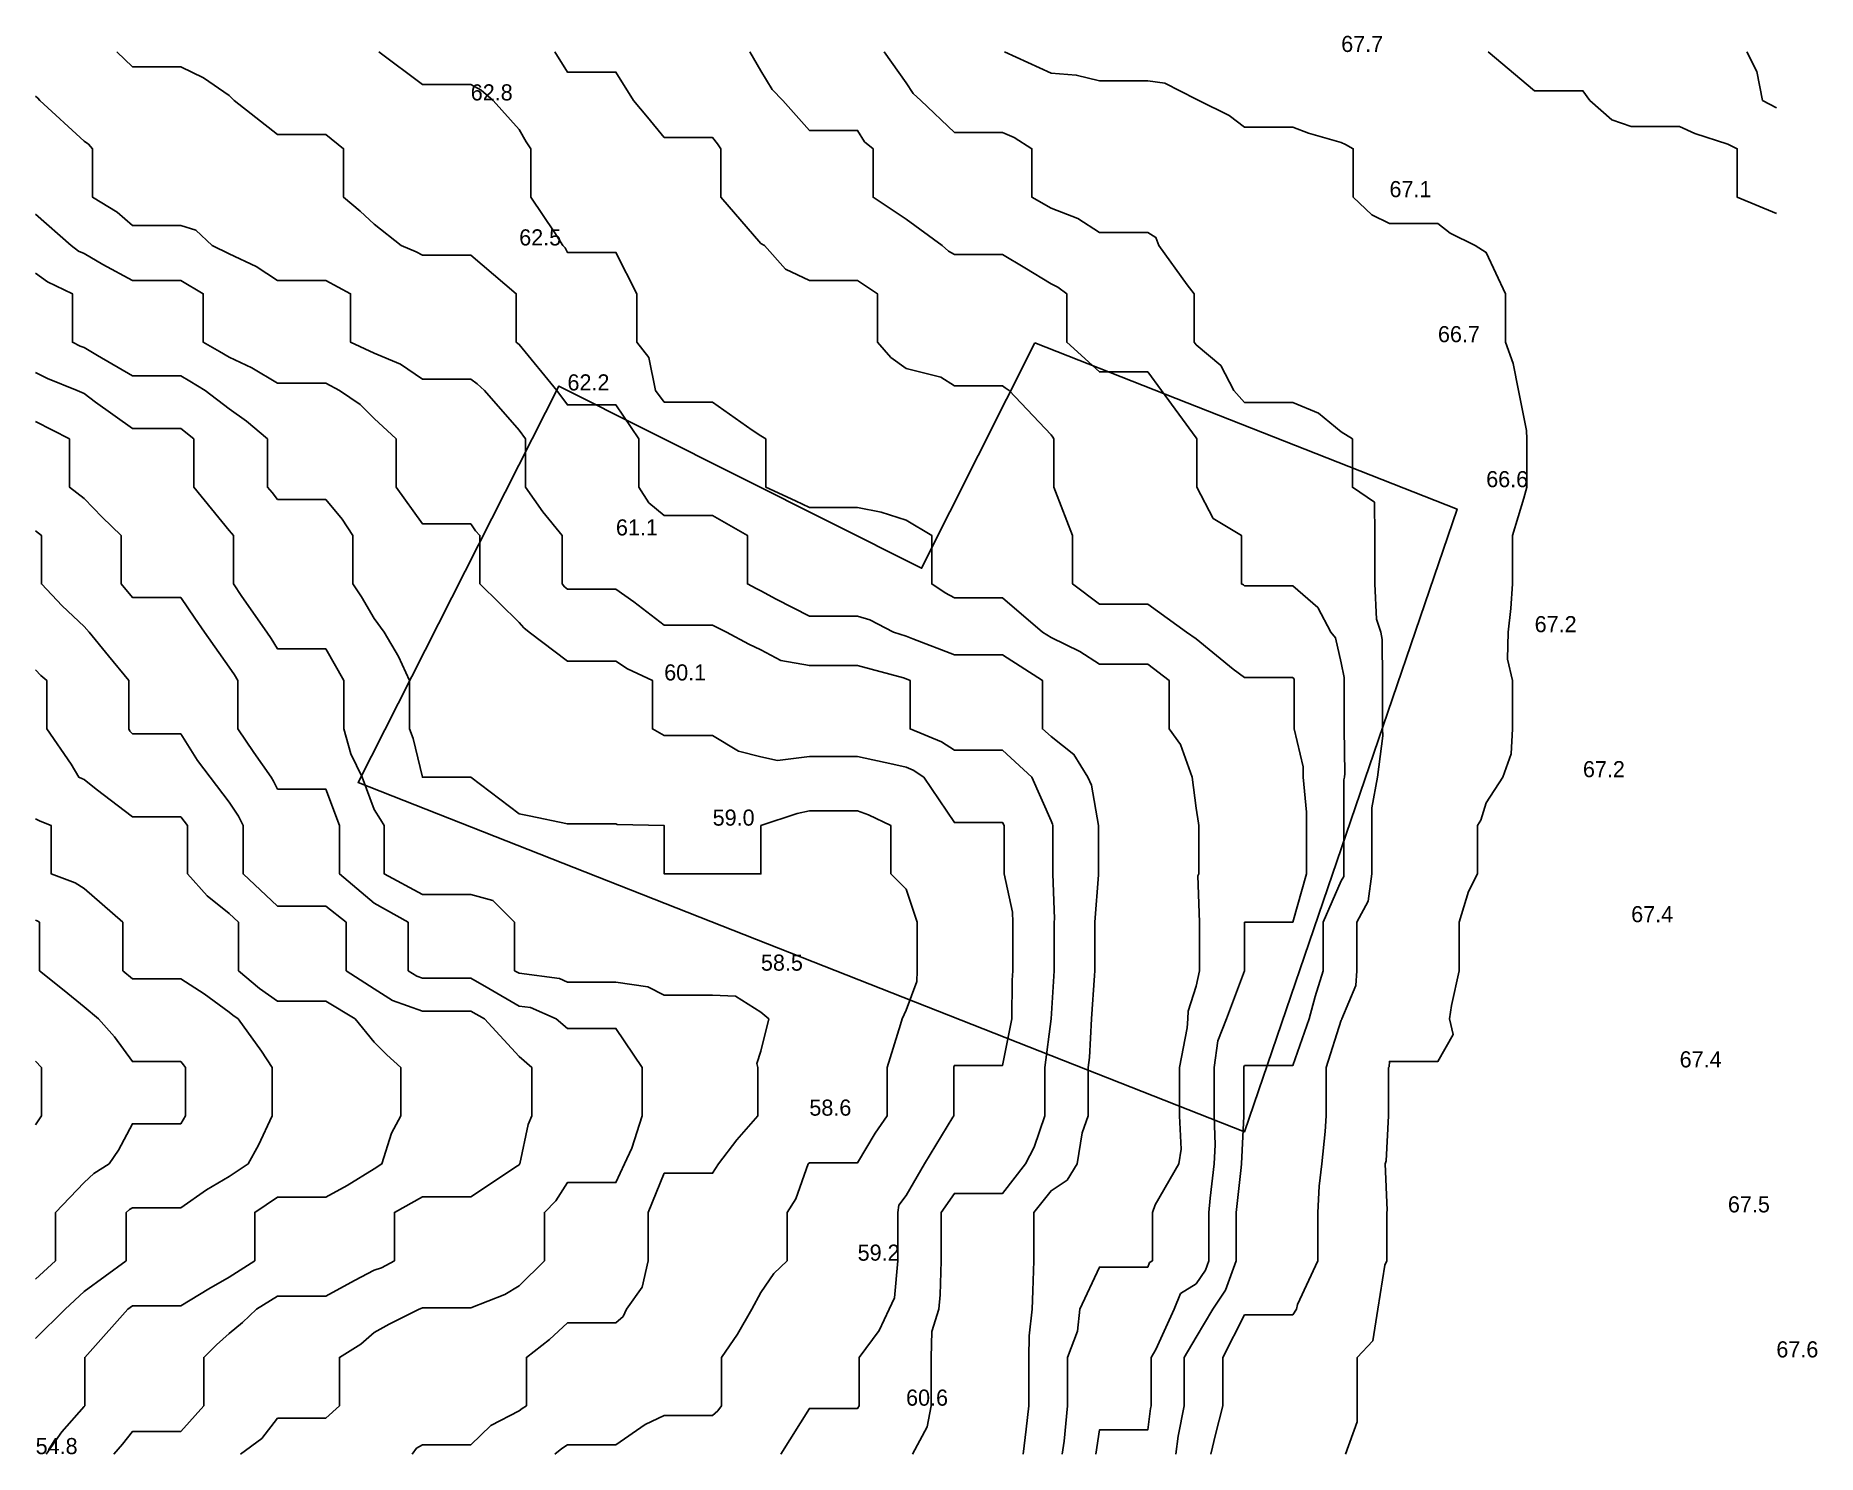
# Model space of a CAD drawing. Extents: x 0 to 111, y 0 to 88.
import ezdxf

# ---------------------------------------------------------------- set-up
doc = ezdxf.new("R2010")
doc.units = 0
for name, color, linetype in [('CONTOURS_MAJEURES', 3, 'CONTINUOUS'), ('CONTOURS_MINEURES', 8, 'CONTINUOUS'), ('PARCELLE', 4, 'CONTINUOUS'), ('POINTS_COTES', 7, 'CONTINUOUS')]:
    doc.layers.add(name, color=color, linetype=linetype)

msp = doc.modelspace()

# ---------------------------------------------------------------- linework, layer by layer
at = {"layer": 'CONTOURS_MAJEURES'}
for points in [[(44.307, 87.004), (44.998, 85.84), (45.686, 84.685), (46.358, 83.997), (48.004, 82.135), (49.866, 82.135), (50.999, 82.135), (51.433, 81.434), (51.955, 81.001), (51.955, 78.951), (51.955, 77.995), (54.005, 76.633), (56.251, 74.999), (56.637, 74.636), (57, 74.437), (57.561, 74.437), (59.995, 74.437), (61.382, 73.617), (63.001, 72.611), (63.416, 72.419), (63.976, 72.004), (63.976, 71.025), (63.976, 68.997), (65.996, 67.148), (67.147, 67.148), (69.001, 67.148), (69.844, 66.001), (71.996, 63.059), (72.05, 62.995), (72.05, 62.941), (72.05, 59.999), (73.057, 58.061), (74.814, 57.003), (74.814, 54.184), (74.814, 53.997), (74.937, 53.931), (75.002, 53.886), (75.113, 53.886), (77.997, 53.886), (79.545, 52.543), (80.366, 51.001), (80.643, 50.642), (81.003, 49.095), (81.192, 48.194), (81.193, 48.005), (81.193, 47.814), (81.193, 44.999), (81.237, 42.237), (81.208, 42.003), (81.175, 41.83), (81.175, 38.996), (81.175, 36.173), (81.175, 36.001), (81.156, 35.848), (81.003, 35.567), (79.888, 33.005), (79.888, 31.114), (79.888, 29.998), (79.391, 28.392), (79.019, 27.003), (77.997, 24.109), (77.884, 24.109), (75.002, 24.109), (74.97, 24.029), (74.965, 23.996), (74.965, 21.037), (74.965, 21), (74.967, 20.965), (74.817, 18.005), (74.792, 17.794), (74.49, 14.998), (74.49, 14.487), (74.49, 12.002), (73.833, 10.166), (73.047, 8.996), (71.996, 7.254), (71.258, 6), (71.258, 3.743), (71.258, 3.004), (70.884, 1.115), (70.74, -0.002)], [(-0.003, 76.931), (2.195, 74.999), (2.656, 74.654), (3.003, 74.49), (4.175, 73.827), (5.998, 72.826), (6.823, 72.826), (9.003, 72.826), (10.401, 72.004), (10.401, 70.6), (10.401, 68.997), (11.41, 68.409), (11.998, 68.057), (13.401, 67.399), (15.004, 66.447), (17.553, 66.447), (17.999, 66.447), (18.841, 66.001), (20.125, 65.121), (21.005, 64.255), (22.371, 62.995), (22.371, 61.365), (22.371, 59.999), (24, 57.734), (24.731, 57.734), (26.995, 57.734), (27.293, 57.3), (27.562, 57.003), (27.562, 54.564), (27.562, 53.997), (30.001, 51.611), (30.28, 51.28), (30.623, 51.001), (32.996, 49.204), (34.8, 49.204), (36.002, 49.204), (36.725, 48.728), (38.269, 48.005), (38.269, 45.73), (38.269, 44.999), (38.997, 44.584), (41.587, 44.584), (42.003, 44.584), (43.616, 43.616), (44.998, 43.266), (46.029, 43.031), (48.004, 43.283), (49.719, 43.283), (50.999, 43.283), (53.188, 42.817), (54.005, 42.622), (54.445, 42.444), (55.106, 42.003), (57, 39.192), (57.195, 39.192), (59.995, 39.192), (60.086, 38.996), (60.086, 36.091), (60.086, 36.001), (60.616, 33.624), (60.637, 33.005), (60.637, 32.363), (60.637, 29.998), (60.596, 29.399), (60.576, 27.003), (59.995, 24.116), (57.119, 24.116), (57, 24.116), (56.968, 24.027), (56.96, 23.996), (56.96, 21.04), (56.96, 21), (56.909, 20.91), (55.146, 18.005), (54.005, 16.041), (53.564, 15.439), (53.499, 14.998), (53.499, 14.494), (53.499, 12.002), (53.294, 9.706), (52.949, 8.996), (52.335, 7.664), (51.096, 6), (51.096, 3.101), (51.096, 3.004), (50.999, 2.833), (48.175, 2.833), (48.004, 2.833), (46.232, -0.002)], [(-0.003, 48.664), (0.315, 48.322), (0.686, 48.005), (0.686, 45.688), (0.686, 44.999), (2.201, 42.802), (2.686, 42.003), (2.898, 41.898), (3.003, 41.855), (3.751, 41.251), (5.998, 39.535), (6.536, 39.535), (9.003, 39.535), (9.426, 38.996), (9.426, 36.424), (9.426, 36.001), (10.632, 34.634), (11.998, 33.544), (12.578, 33.005), (12.578, 30.578), (12.578, 29.998), (13.892, 28.889), (15.004, 28.105), (16.106, 28.105), (17.999, 28.105), (19.831, 27.003), (21.005, 25.557), (21.79, 24.784), (22.656, 23.996), (22.656, 22.345), (22.656, 21), (22.083, 19.922), (21.478, 18.005), (21.005, 17.707), (19.328, 16.675), (17.999, 15.948), (15.95, 15.948), (15.004, 15.948), (13.595, 14.998), (13.595, 13.407), (13.595, 12.002), (11.998, 10.98), (10.747, 10.252), (9.003, 9.208), (8.791, 9.208), (5.998, 9.208), (5.718, 8.996), (3.377, 6.375), (3.045, 6), (3.045, 3.047), (3.045, 3.004), (3.026, 2.981), (3.003, 2.954), (1.619, 1.382), (0.647, -0.002)]]:
    msp.add_lwpolyline(points, dxfattribs=at)
at = {"layer": 'CONTOURS_MINEURES'}
for points in [[(5.031, 87.004), (5.998, 86.093), (8.093, 86.093), (9.003, 86.093), (10.409, 85.408), (11.998, 84.308), (12.309, 83.997), (15.004, 81.892), (15.895, 81.892), (17.999, 81.892), (19.101, 81.001), (19.101, 79.097), (19.101, 77.995), (20.14, 77.132), (21.005, 76.321), (22.669, 74.999), (23.614, 74.613), (24, 74.39), (24.609, 74.39), (26.995, 74.39), (29.821, 72.004), (29.821, 71.823), (29.821, 68.997), (29.925, 68.921), (30.001, 68.854), (32.335, 66.001), (32.996, 65.104), (35.106, 65.104), (36.002, 65.104), (37.428, 62.995), (37.428, 61.568), (37.428, 59.999), (38.035, 59.037), (38.997, 58.241), (40.76, 58.241), (42.003, 58.241), (44.162, 57.003), (44.162, 54.836), (44.162, 53.997), (44.708, 53.707), (44.998, 53.558), (45.947, 53.051), (48.004, 51.999), (49.002, 51.999), (50.999, 51.999), (51.765, 51.765), (53.232, 51.001), (54.005, 50.762), (54.426, 50.58), (57, 49.59), (58.584, 49.59), (59.995, 49.59), (62.462, 48.005), (62.462, 47.467), (62.462, 44.999), (63.001, 44.519), (64.419, 43.422), (65.274, 42.003), (65.513, 41.518), (65.939, 38.996), (65.939, 36.057), (65.939, 36.001), (65.941, 35.946), (65.719, 33.005), (65.719, 32.727), (65.719, 29.998), (65.699, 29.701), (65.517, 27.003), (65.378, 24.616), (65.294, 23.996), (65.294, 23.294), (65.294, 21), (64.929, 19.933), (64.619, 18.005), (63.999, 17.003), (63.001, 16.342), (61.933, 14.998), (61.933, 13.934), (61.933, 12.002), (61.863, 10.133), (61.821, 8.996), (61.65, 7.346), (61.627, 6), (61.627, 4.631), (61.627, 3.004), (61.451, 1.547), (61.264, -0.002)], [(21.297, 87.004), (24, 84.981), (24.98, 84.981), (26.995, 84.981), (27.639, 84.641), (28.383, 83.997), (30.001, 82.2), (30.433, 81.434), (30.724, 81.001), (30.724, 80.276), (30.724, 77.995), (32.208, 75.788), (32.708, 74.999), (32.849, 74.852), (32.996, 74.571), (33.426, 74.571), (36.002, 74.571), (37.304, 72.004), (37.304, 70.304), (37.304, 68.997), (38.04, 68.039), (38.463, 66.001), (38.997, 65.27), (39.728, 65.27), (42.003, 65.27), (44.453, 63.541), (44.998, 63.189), (45.306, 62.995), (45.306, 60.306), (45.306, 59.999), (47.148, 59.146), (48.004, 58.736), (49.267, 58.736), (50.999, 58.736), (52.456, 58.456), (54.005, 57.962), (55.602, 57.003), (55.602, 55.4), (55.602, 53.997), (56.438, 53.435), (57, 53.123), (57.873, 53.123), (59.995, 53.123), (62.467, 51.001), (63.001, 50.668), (64.793, 49.799), (65.996, 49.015), (67.988, 49.015), (69.001, 49.015), (70.323, 48.005), (70.323, 46.325), (70.323, 44.999), (71.032, 44.034), (71.755, 42.003), (71.996, 40.09), (72.149, 39.149), (72.171, 38.996), (72.171, 38.823), (72.171, 36.001), (72.112, 35.885), (72.219, 33.005), (72.219, 30.221), (72.219, 29.998), (71.996, 29.04), (71.516, 27.483), (71.477, 27.003), (71.437, 26.441), (70.963, 23.996), (70.963, 22.034), (70.963, 21), (71.073, 18.929), (70.934, 18.005), (69.462, 15.461), (69.301, 14.998), (69.301, 12.302), (69.301, 12.002), (69.117, 11.887), (69.001, 11.602), (68.601, 11.602), (65.996, 11.602), (64.791, 8.996), (64.637, 7.637), (64.028, 6), (64.028, 4.972), (64.028, 3.004), (63.804, 0.804), (63.692, -0.002)], [(32.215, 87.004), (32.996, 85.76), (34.758, 85.76), (36.002, 85.76), (37.085, 83.997), (37.952, 82.952), (38.997, 81.693), (41.309, 81.693), (42.003, 81.693), (42.302, 81.301), (42.502, 81.001), (42.502, 78.496), (42.502, 77.995), (44.998, 75.127), (45.229, 74.999), (46.531, 73.532), (48.004, 72.821), (48.821, 72.821), (50.999, 72.821), (52.228, 72.004), (52.228, 70.774), (52.228, 68.997), (53.052, 68.047), (54.005, 67.374), (56.168, 66.833), (57, 66.284), (59.712, 66.284), (59.995, 66.284), (60.16, 66.166), (60.401, 66.001), (63.001, 63.252), (63.106, 63.101), (63.173, 62.995), (63.173, 60.172), (63.173, 59.999), (63.273, 59.727), (64.332, 57.003), (64.332, 55.667), (64.332, 53.997), (65.996, 52.731), (67.731, 52.731), (69.001, 52.731), (71.409, 51.001), (71.996, 50.585), (74.309, 48.697), (75.002, 48.182), (77.821, 48.182), (77.997, 48.182), (78.074, 48.082), (78.092, 48.005), (78.092, 47.91), (78.092, 44.999), (78.64, 42.643), (78.651, 42.003), (78.839, 39.838), (78.839, 38.996), (78.839, 38.158), (78.839, 36.001), (77.997, 33.005), (75.002, 33.005), (75.002, 29.998), (73.886, 27.003), (73.345, 25.654), (73.121, 23.996), (73.121, 22.875), (73.121, 21), (73.188, 19.192), (73.128, 18.005), (72.877, 15.879), (72.782, 14.998), (72.782, 12.785), (72.782, 12.002), (72.575, 11.424), (71.996, 10.562), (71.037, 9.959), (70.647, 8.996), (69.501, 6.499), (69.207, 6), (69.207, 5.795), (69.207, 3.004), (69.173, 2.833), (69.001, 1.501), (67.498, 1.501), (65.996, 1.501), (65.786, -0.002)], [(44.307, 87.004), (44.998, 85.84), (45.686, 84.685), (46.358, 83.997), (48.004, 82.135), (49.866, 82.135), (50.999, 82.135), (51.433, 81.434), (51.955, 81.001), (51.955, 78.951), (51.955, 77.995), (54.005, 76.633), (56.251, 74.999), (56.637, 74.636), (57, 74.437), (57.561, 74.437), (59.995, 74.437), (61.382, 73.617), (63.001, 72.611), (63.416, 72.419), (63.976, 72.004), (63.976, 71.025), (63.976, 68.997), (65.996, 67.148), (67.147, 67.148), (69.001, 67.148), (69.844, 66.001), (71.996, 63.059), (72.05, 62.995), (72.05, 62.941), (72.05, 59.999), (73.057, 58.061), (74.814, 57.003), (74.814, 54.184), (74.814, 53.997), (74.937, 53.931), (75.002, 53.886), (75.113, 53.886), (77.997, 53.886), (79.545, 52.543), (80.366, 51.001), (80.643, 50.642), (81.003, 49.095), (81.192, 48.194), (81.193, 48.005), (81.193, 47.814), (81.193, 44.999), (81.237, 42.237), (81.208, 42.003), (81.175, 41.83), (81.175, 38.996), (81.175, 36.173), (81.175, 36.001), (81.156, 35.848), (81.003, 35.567), (79.888, 33.005), (79.888, 31.114), (79.888, 29.998), (79.391, 28.392), (79.019, 27.003), (77.997, 24.109), (77.884, 24.109), (75.002, 24.109), (74.97, 24.029), (74.965, 23.996), (74.965, 21.037), (74.965, 21), (74.967, 20.965), (74.817, 18.005), (74.792, 17.794), (74.49, 14.998), (74.49, 14.487), (74.49, 12.002), (73.833, 10.166), (73.047, 8.996), (71.996, 7.254), (71.258, 6), (71.258, 3.743), (71.258, 3.004), (70.884, 1.115), (70.74, -0.002)], [(52.638, 87.004), (54.005, 85.085), (54.444, 84.438), (54.914, 83.997), (57, 82.017), (58.015, 82.017), (59.995, 82.017), (60.702, 81.706), (61.816, 81.001), (61.816, 79.817), (61.816, 77.995), (63.001, 77.323), (64.664, 76.663), (65.996, 75.794), (68.204, 75.794), (69.001, 75.794), (69.501, 75.498), (69.697, 74.999), (71.435, 72.565), (71.875, 72.004), (71.875, 71.882), (71.875, 68.997), (71.996, 68.839), (73.542, 67.542), (74.349, 66.001), (75.002, 65.25), (77.249, 65.25), (77.997, 65.25), (79.589, 64.586), (81.003, 63.442), (81.702, 62.995), (81.702, 62.296), (81.702, 59.999), (83.067, 59.068), (83.096, 57.003), (83.096, 54.903), (83.096, 53.997), (83.185, 51.814), (83.456, 51.001), (83.55, 50.553), (83.57, 48.005), (83.57, 45.428), (83.57, 44.999), (83.577, 44.577), (83.26, 42.003), (82.897, 40.102), (82.897, 38.996), (82.897, 37.894), (82.897, 36.001), (82.684, 34.319), (81.97, 33.005), (81.97, 30.969), (81.97, 29.998), (81.92, 29.082), (81.035, 27.003), (81.033, 26.973), (81.003, 26.936), (80.072, 23.996), (80.072, 21.929), (80.072, 21), (80.009, 20.009), (79.805, 18.005), (79.628, 16.63), (79.556, 14.998), (79.556, 13.445), (79.556, 12.002), (78.29, 9.288), (78.236, 8.996), (77.997, 8.64), (75.358, 8.64), (75.002, 8.64), (73.655, 6), (73.655, 4.347), (73.655, 3.004), (73.206, 1.207), (72.919, -0.002)], [(60.102, 87.004), (63.001, 85.694), (64.565, 85.568), (65.996, 85.222), (67.22, 85.222), (69.001, 85.222), (70.064, 85.064), (71.996, 84.07), (72.173, 83.997), (74.059, 83.057), (75.002, 82.344), (76.655, 82.344), (77.997, 82.344), (78.974, 81.975), (81.003, 81.388), (81.269, 81.268), (81.752, 81.001), (81.752, 80.25), (81.752, 77.995), (82.909, 76.905), (83.998, 76.361), (85.638, 76.361), (87.004, 76.361), (87.772, 75.767), (89.308, 74.999), (89.999, 74.571), (91.201, 72.004), (91.201, 70.801), (91.201, 68.997), (91.674, 67.671), (92.003, 66.001), (92.492, 63.508), (92.527, 62.995), (92.527, 60.475), (92.527, 59.999), (92.326, 59.322), (91.639, 57.003), (91.639, 55.363), (91.639, 53.997), (91.534, 52.467), (91.359, 51.001), (91.319, 49.32), (91.639, 48.005), (91.639, 46.639), (91.639, 44.999), (91.545, 43.458), (91.04, 42.003), (89.999, 40.411), (89.666, 39.33), (89.455, 38.996), (89.455, 36.545), (89.455, 36.001), (88.91, 34.911), (88.314, 33.005), (88.314, 31.69), (88.314, 29.998), (87.843, 27.841), (87.727, 27.003), (87.957, 26.046), (87.004, 24.372), (84.374, 24.372), (83.998, 24.372), (83.969, 24.025), (83.946, 23.996), (83.946, 23.943), (83.946, 21), (83.799, 18.204), (83.732, 18.005), (83.859, 15.138), (83.836, 14.998), (83.836, 12.164), (83.836, 12.002), (83.713, 11.716), (83.279, 8.996), (82.965, 7.033), (82.002, 6), (82.002, 4.003), (82.002, 3.004), (82.002, 2.002), (81.275, -0.002)], [(90.119, 87.004), (93.005, 84.598), (95.401, 84.598), (96, 84.598), (96.428, 83.997), (97.784, 82.785), (98.995, 82.388), (100.61, 82.388), (102.001, 82.388), (102.948, 81.949), (104.996, 81.285), (105.58, 81.001), (105.58, 78.579), (105.58, 77.995), (108.002, 76.973)], [(106.165, 87.004), (106.799, 85.801), (107.152, 83.997), (108.002, 83.534)], [(-0.003, 84.253), (0.142, 84.142), (0.253, 83.997), (3.003, 81.471), (3.284, 81.283), (3.535, 81.001), (3.535, 78.529), (3.535, 77.995), (5.066, 77.063), (5.998, 76.235), (7.763, 76.235), (9.003, 76.235), (9.942, 75.938), (10.95, 74.999), (11.998, 74.488), (13.688, 73.687), (15.004, 72.824), (17.179, 72.824), (17.999, 72.824), (19.541, 72.004), (19.541, 70.539), (19.541, 68.997), (21.005, 68.311), (22.643, 67.64), (24, 66.696), (24.695, 66.696), (26.995, 66.696), (27.399, 66.404), (27.854, 66.001), (30.001, 63.547), (30.392, 62.995), (30.392, 62.604), (30.392, 59.999), (31.46, 58.463), (32.669, 57.003), (32.669, 56.674), (32.669, 53.997), (32.818, 53.819), (32.996, 53.674), (33.32, 53.674), (36.002, 53.674), (37.105, 52.893), (38.997, 51.445), (39.442, 51.445), (42.003, 51.445), (42.293, 51.291), (42.859, 51.001), (44.255, 50.258), (44.998, 49.905), (46.238, 49.242), (48.004, 48.929), (50.075, 48.929), (50.999, 48.929), (53.85, 48.159), (54.005, 48.111), (54.249, 48.005), (54.249, 45.244), (54.249, 44.999), (56.207, 44.206), (57, 43.677), (58.321, 43.677), (59.995, 43.677), (61.817, 42.003), (63.001, 39.29), (63.097, 39.093), (63.114, 38.996), (63.114, 38.883), (63.114, 36.001), (63.218, 33.223), (63.202, 33.005), (63.202, 30.2), (63.202, 29.998), (63.001, 27.003), (62.605, 23.996), (62.605, 23.602), (62.605, 21), (61.952, 19.049), (61.423, 18.005), (59.995, 16.178), (58.175, 16.178), (57, 16.178), (56.185, 14.998), (56.185, 12.817), (56.185, 12.002), (56.111, 9.888), (56.038, 8.996), (55.602, 7.598), (55.56, 6), (55.56, 4.444), (55.56, 3.004), (55.321, 1.683), (54.411, -0.002)], [(-0.003, 76.931), (2.195, 74.999), (2.656, 74.654), (3.003, 74.49), (4.175, 73.827), (5.998, 72.826), (6.823, 72.826), (9.003, 72.826), (10.401, 72.004), (10.401, 70.6), (10.401, 68.997), (11.41, 68.409), (11.998, 68.057), (13.401, 67.399), (15.004, 66.447), (17.553, 66.447), (17.999, 66.447), (18.841, 66.001), (20.125, 65.121), (21.005, 64.255), (22.371, 62.995), (22.371, 61.365), (22.371, 59.999), (24, 57.734), (24.731, 57.734), (26.995, 57.734), (27.293, 57.3), (27.562, 57.003), (27.562, 54.564), (27.562, 53.997), (30.001, 51.611), (30.28, 51.28), (30.623, 51.001), (32.996, 49.204), (34.8, 49.204), (36.002, 49.204), (36.725, 48.728), (38.269, 48.005), (38.269, 45.73), (38.269, 44.999), (38.997, 44.584), (41.587, 44.584), (42.003, 44.584), (43.616, 43.616), (44.998, 43.266), (46.029, 43.031), (48.004, 43.283), (49.719, 43.283), (50.999, 43.283), (53.188, 42.817), (54.005, 42.622), (54.445, 42.444), (55.106, 42.003), (57, 39.192), (57.195, 39.192), (59.995, 39.192), (60.086, 38.996), (60.086, 36.091), (60.086, 36.001), (60.616, 33.624), (60.637, 33.005), (60.637, 32.363), (60.637, 29.998), (60.596, 29.399), (60.576, 27.003), (59.995, 24.116), (57.119, 24.116), (57, 24.116), (56.968, 24.027), (56.96, 23.996), (56.96, 21.04), (56.96, 21), (56.909, 20.91), (55.146, 18.005), (54.005, 16.041), (53.564, 15.439), (53.499, 14.998), (53.499, 14.494), (53.499, 12.002), (53.294, 9.706), (52.949, 8.996), (52.335, 7.664), (51.096, 6), (51.096, 3.101), (51.096, 3.004), (50.999, 2.833), (48.175, 2.833), (48.004, 2.833), (46.232, -0.002)], [(-0.003, 73.283), (0.729, 72.733), (2.281, 72.004), (2.281, 71.282), (2.281, 68.997), (2.76, 68.756), (3.003, 68.658), (3.838, 68.161), (5.998, 66.903), (6.902, 66.903), (9.003, 66.903), (9.573, 66.571), (10.525, 66.001), (11.998, 64.859), (13.089, 64.086), (14.374, 62.995), (14.374, 62.366), (14.374, 59.999), (14.676, 59.672), (15.004, 59.235), (15.768, 59.235), (17.999, 59.235), (19.019, 58.02), (19.679, 57.003), (19.679, 55.323), (19.679, 53.997), (20.207, 53.201), (21.005, 51.857), (21.625, 51.001), (22.503, 49.503), (23.192, 48.005), (23.192, 45.81), (23.192, 44.999), (23.415, 44.413), (24, 42.003), (26.995, 42.003), (30.001, 39.722), (30.618, 39.615), (32.996, 39.104), (35.895, 39.104), (36.002, 39.104), (36.069, 39.063), (38.997, 38.996), (38.997, 36.001), (42.003, 36.001), (44.998, 36.001), (44.998, 38.996), (47.244, 39.757), (48.004, 39.915), (48.919, 39.915), (50.999, 39.915), (51.681, 39.678), (53.065, 38.996), (53.065, 38.06), (53.065, 36.001), (54.005, 35.065), (54.684, 33.005), (54.684, 30.68), (54.684, 29.998), (54.677, 29.326), (54.005, 27.557), (53.77, 27.003), (53.663, 26.661), (52.83, 23.996), (52.83, 22.171), (52.83, 21), (52.094, 19.909), (50.999, 18.08), (48.079, 18.08), (48.004, 18.08), (47.932, 18.005), (47.16, 15.842), (46.63, 14.998), (46.63, 13.629), (46.63, 12.002), (45.802, 11.198), (44.998, 10.033), (44.433, 8.996), (43.555, 7.444), (42.553, 6), (42.553, 3.555), (42.553, 3.004), (42.316, 2.69), (42.003, 2.389), (41.388, 2.389), (38.997, 2.389), (37.825, 1.828), (36.002, 0.567), (33.565, 0.567), (32.996, 0.567), (32.65, 0.346), (32.22, -0.002)], [(-0.003, 67.121), (0.743, 66.745), (2.583, 66.001), (3.003, 65.803), (3.721, 65.28), (5.998, 63.644), (6.647, 63.644), (9.003, 63.644), (9.816, 62.995), (9.816, 60.812), (9.816, 59.999), (11.998, 57.319), (12.15, 57.154), (12.264, 57.003), (12.264, 56.738), (12.264, 53.997), (12.783, 53.215), (14.341, 51.001), (14.617, 50.615), (15.004, 49.962), (16.96, 49.962), (17.999, 49.962), (19.118, 48.005), (19.118, 46.117), (19.118, 44.999), (19.551, 43.452), (20.247, 42.003), (21.005, 39.999), (21.396, 39.388), (21.629, 38.996), (21.629, 38.372), (21.629, 36.001), (24, 34.726), (25.721, 34.726), (26.995, 34.726), (28.357, 34.362), (29.718, 33.005), (29.718, 30.281), (29.718, 29.998), (30.001, 29.835), (32.509, 29.511), (32.996, 29.295), (33.702, 29.295), (36.002, 29.295), (37.984, 28.985), (38.997, 28.484), (40.517, 28.484), (42.003, 28.484), (43.42, 28.42), (44.998, 27.423), (45.489, 27.003), (44.998, 24.998), (44.748, 24.247), (44.808, 23.996), (44.808, 23.806), (44.808, 21), (43.5, 19.503), (42.36, 18.005), (42.003, 17.432), (41.43, 17.432), (38.997, 17.432), (37.999, 14.998), (37.999, 13.001), (37.999, 12.002), (37.631, 10.367), (36.658, 8.996), (36.45, 8.548), (36.002, 8.14), (33.855, 8.14), (32.996, 8.14), (31.887, 7.11), (30.447, 6), (30.447, 3.451), (30.447, 3.004), (30.174, 2.831), (30.001, 2.69), (28.233, 1.766), (26.995, 0.576), (24.576, 0.576), (24, 0.576), (23.635, 0.364), (23.349, -0.002)], [(-0.003, 64.068), (2.101, 62.995), (2.101, 62.096), (2.101, 59.999), (3.003, 59.297), (4.131, 58.132), (5.296, 57.003), (5.296, 54.701), (5.296, 53.997), (5.998, 53.164), (6.833, 53.164), (9.003, 53.164), (9.882, 51.879), (10.482, 51.001), (11.998, 48.822), (12.34, 48.346), (12.542, 48.005), (12.542, 47.462), (12.542, 44.999), (13.534, 43.533), (14.601, 42.003), (14.765, 41.763), (15.004, 41.268), (15.736, 41.268), (17.999, 41.268), (18.858, 38.996), (18.858, 36.857), (18.858, 36.001), (21.005, 34.182), (23.117, 33.005), (23.117, 32.118), (23.117, 29.998), (23.652, 29.65), (24, 29.53), (24.469, 29.53), (26.995, 29.53), (28.11, 28.887), (30.001, 27.797), (30.705, 27.707), (32.291, 27.003), (32.996, 26.411), (35.411, 26.411), (36.002, 26.411), (37.633, 23.996), (37.633, 22.365), (37.633, 21), (36.984, 18.987), (36.537, 18.005), (36.002, 16.848), (34.152, 16.848), (32.996, 16.848), (32.276, 15.721), (31.566, 14.998), (31.566, 13.567), (31.566, 12.002), (30.001, 10.432), (29.102, 9.895), (26.995, 9.074), (24.078, 9.074), (24, 9.074), (23.95, 9.046), (23.786, 8.996), (21.932, 8.069), (21.005, 7.553), (20.18, 6.822), (18.847, 6), (18.847, 3.849), (18.847, 3.004), (17.999, 2.235), (15.77, 2.235), (15.004, 2.235), (14.033, 0.97), (12.714, -0.002)], [(-0.003, 57.295), (0.359, 57.003), (0.359, 54.359), (0.359, 53.997), (1.634, 52.632), (3.003, 51.362), (3.311, 51.001), (4.524, 49.527), (5.777, 48.005), (5.777, 47.784), (5.777, 44.999), (5.849, 44.85), (5.998, 44.699), (6.298, 44.699), (9.003, 44.699), (10.04, 43.04), (10.825, 42.003), (11.998, 40.446), (12.587, 39.585), (12.871, 38.996), (12.871, 38.127), (12.871, 36.001), (15.004, 34.004), (16.003, 34.004), (17.999, 34.004), (19.271, 33.005), (19.271, 31.27), (19.271, 29.998), (21.005, 28.875), (22.14, 28.137), (24, 27.492), (26.506, 27.492), (26.995, 27.492), (27.844, 27.003), (30.001, 24.681), (30.782, 23.996), (30.782, 21.782), (30.782, 21), (30.551, 20.45), (30.038, 18.005), (30.024, 17.982), (30.001, 17.959), (29.885, 17.889), (26.995, 15.974), (26.023, 15.974), (24, 15.974), (22.259, 14.998), (22.259, 13.744), (22.259, 12.002), (21.454, 11.551), (21.005, 11.414), (19.776, 10.772), (17.999, 9.81), (17.188, 9.81), (15.004, 9.81), (13.702, 8.996), (12.829, 8.168), (11.998, 7.476), (11.214, 6.785), (10.43, 6), (10.43, 4.431), (10.43, 3.004), (9.003, 1.394), (7.393, 1.394), (5.998, 1.394), (5.384, 0.613), (4.852, -0.002)], [(-0.003, 48.664), (0.315, 48.322), (0.686, 48.005), (0.686, 45.688), (0.686, 44.999), (2.201, 42.802), (2.686, 42.003), (2.898, 41.898), (3.003, 41.855), (3.751, 41.251), (5.998, 39.535), (6.536, 39.535), (9.003, 39.535), (9.426, 38.996), (9.426, 36.424), (9.426, 36.001), (10.632, 34.634), (11.998, 33.544), (12.578, 33.005), (12.578, 30.578), (12.578, 29.998), (13.892, 28.889), (15.004, 28.105), (16.106, 28.105), (17.999, 28.105), (19.831, 27.003), (21.005, 25.557), (21.79, 24.784), (22.656, 23.996), (22.656, 22.345), (22.656, 21), (22.083, 19.922), (21.478, 18.005), (21.005, 17.707), (19.328, 16.675), (17.999, 15.948), (15.95, 15.948), (15.004, 15.948), (13.595, 14.998), (13.595, 13.407), (13.595, 12.002), (11.998, 10.98), (10.747, 10.252), (9.003, 9.208), (8.791, 9.208), (5.998, 9.208), (5.718, 8.996), (3.377, 6.375), (3.045, 6), (3.045, 3.047), (3.045, 3.004), (3.026, 2.981), (3.003, 2.954), (1.619, 1.382), (0.647, -0.002)], [(-0.003, 39.426), (0.284, 39.284), (0.969, 38.996), (0.969, 38.027), (0.969, 36.001), (2.458, 35.458), (3.003, 35.094), (4.128, 34.131), (5.408, 33.005), (5.408, 30.591), (5.408, 29.998), (5.998, 29.486), (8.489, 29.486), (9.003, 29.486), (10.445, 28.556), (11.998, 27.431), (12.231, 27.234), (12.56, 27.003), (14.002, 24.998), (14.665, 23.996), (14.665, 23.658), (14.665, 21), (13.835, 19.17), (13.19, 18.005), (11.998, 17.228), (10.597, 16.405), (9.003, 15.288), (8.714, 15.288), (5.998, 15.288), (5.82, 15.176), (5.623, 14.998), (5.623, 12.377), (5.623, 12.002), (3.003, 10.089), (1.83, 8.996), (-0.003, 7.169)], [(-0.003, 33.134), (0.091, 33.099), (0.232, 33.005), (0.232, 32.769), (0.232, 29.998), (1.763, 28.763), (3.003, 27.764), (3.907, 27.003), (4.889, 25.89), (5.998, 24.354), (8.646, 24.354), (9.003, 24.354), (9.168, 24.161), (9.303, 23.996), (9.303, 21.3), (9.303, 21), (9.003, 20.501), (6.499, 20.501), (5.998, 20.501), (5.147, 18.856), (4.558, 18.005), (3.602, 17.403), (3.003, 16.861), (1.239, 14.998), (1.239, 13.76), (1.239, 12.002), (-0.003, 10.852)], [(-0.003, 24.392), (0.355, 23.996), (0.355, 21.357), (0.355, 21), (-0.003, 20.424)]]:
    msp.add_lwpolyline(points, dxfattribs=at)
at = {"layer": 'PARCELLE'}
msp.add_lwpolyline([(61.999, 68.963), (88.197, 58.639), (75.006, 20), (20, 41.668), (32.465, 66.27), (54.966, 54.97), (61.999, 68.963)], close=True, dxfattribs=at)

# ---------------------------------------------------------------- texts
at = {"layer": 'POINTS_COTES'}
for s, p in [('67.7', (81.003, 87.004)), ('62.8', (26.995, 83.997)), ('67.1', (83.998, 77.995)), ('62.5', (30.001, 74.999)), ('66.7', (87.004, 68.997)), ('62.2', (32.996, 66.001)), ('66.6', (89.999, 59.999)), ('61.1', (36.002, 57.003)), ('67.2', (93.005, 51.001)), ('60.1', (38.997, 48.005)), ('67.2', (96, 42.003)), ('59.0', (42.003, 38.996)), ('67.4', (98.995, 33.005)), ('58.5', (44.998, 29.998)), ('67.4', (102.001, 23.996)), ('58.6', (48.004, 21)), ('67.5', (104.996, 14.998)), ('59.2', (50.999, 12.002)), ('67.6', (108.002, 6)), ('60.6', (54.005, 3.004)), ('54.8', (-0.003, -0.002))]:
    msp.add_text(s, height=1, dxfattribs=at).set_placement(p)

doc.saveas('drawing.dxf')
